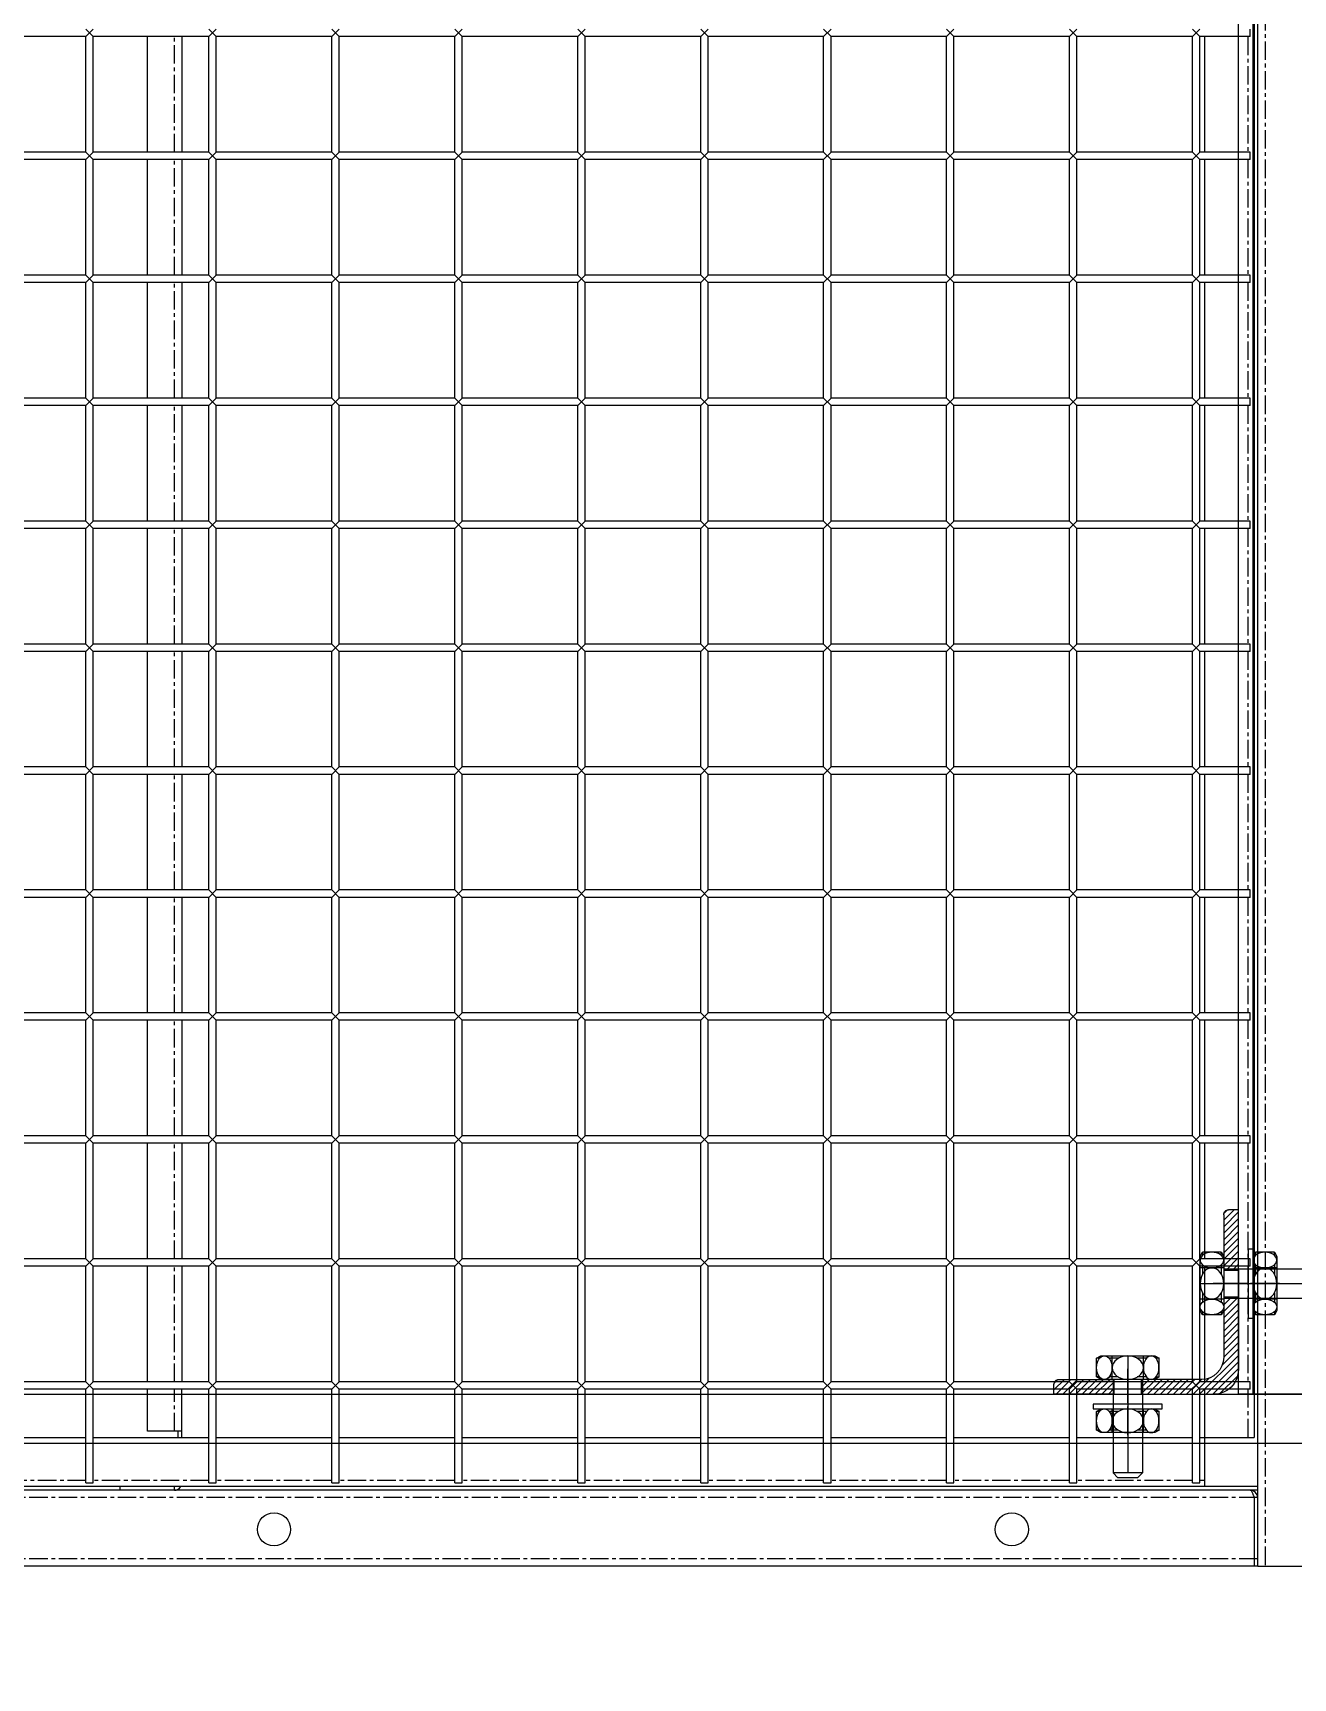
# Model space of a CAD drawing. Header units: millimetres. Extents: x -198529 to 244266, y -64 to 158464.
# Drawn here: x -144076 to -143564, y 94488 to 95157 of the extents above; entities that cross this region are included whole.
import ezdxf

# ---------------------------------------------------------------- set-up
doc = ezdxf.new("R2010")
doc.units = ezdxf.units.MM
doc.linetypes.add('CENTER', pattern=[12, 7.5, -1.5, 1.5, -1.5])
for name, color, linetype in [('0-DCC', 30, 'Continuous'), ('0-DCC-STRUC', 180, 'Continuous'), ('ANGEL STEEL_75x75x3.0', 22, 'Continuous'), ('BOLTS', 3, 'Continuous')]:
    doc.layers.add(name, color=color, linetype=linetype)
pattern_1 = [(45, (70645.0448, 93964.8255), (-1.325825215, 1.325825215), [])]

# ---------------------------------------------------------------- blocks, each defined once
blk = doc.blocks.new('DCC2850x2600(左)')
at = {"color": 0, "linetype": 'Continuous'}
for p, q in [((50640, -74478.48), (50640, -71878.48)), ((50638.5, -71930.88), (50638.5, -74426.08)), ((50163.5, -73853.48), (50166.5, -73856.48)), ((50163.5, -73856.48), (50166.5, -73853.48)), ((50213.5, -73853.48), (50216.5, -73856.48)), ((50213.5, -73856.48), (50216.5, -73853.48)), ((50263.5, -73853.48), (50266.5, -73856.48)), ((50263.5, -73856.48), (50266.5, -73853.48)), ((50313.5, -73853.48), (50316.5, -73856.48)), ((50313.5, -73856.48), (50316.5, -73853.48)), ((50363.5, -73853.48), (50366.5, -73856.48)), ((50363.5, -73856.48), (50366.5, -73853.48)), ((50413.5, -73853.48), (50416.5, -73856.48)), ((50413.5, -73856.48), (50416.5, -73853.48)), ((50463.5, -73853.48), (50466.5, -73856.48)), ((50463.5, -73856.48), (50466.5, -73853.48)), ((50513.5, -73853.48), (50516.5, -73856.48)), ((50513.5, -73856.48), (50516.5, -73853.48)), ((50563.5, -73853.48), (50566.5, -73856.48)), ((50563.5, -73856.48), (50566.5, -73853.48)), ((50613.5, -73853.48), (50616.5, -73856.48)), ((50613.5, -73856.48), (50616.5, -73853.48)), ((50637, -73856.48), (50637, -73853.48)), ((50163.5, -73856.48), (50116.5, -73856.48)), ((50163.5, -73903.48), (50163.5, -73856.48)), ((50213.5, -73856.48), (50166.5, -73856.48)), ((50166.5, -73903.48), (50166.5, -73856.48)), ((50188.5, -73903.48), (50188.5, -73856.48)), ((50202.5, -73856.48), (50202.5, -73903.48)), ((50213.5, -73903.48), (50213.5, -73856.48)), ((50263.5, -73856.48), (50216.5, -73856.48)), ((50216.5, -73903.48), (50216.5, -73856.48)), ((50263.5, -73903.48), (50263.5, -73856.48)), ((50313.5, -73856.48), (50266.5, -73856.48)), ((50266.5, -73903.48), (50266.5, -73856.48)), ((50313.5, -73903.48), (50313.5, -73856.48)), ((50363.5, -73856.48), (50316.5, -73856.48)), ((50316.5, -73903.48), (50316.5, -73856.48)), ((50363.5, -73903.48), (50363.5, -73856.48)), ((50413.5, -73856.48), (50366.5, -73856.48)), ((50366.5, -73903.48), (50366.5, -73856.48)), ((50413.5, -73903.48), (50413.5, -73856.48)), ((50463.5, -73856.48), (50416.5, -73856.48)), ((50416.5, -73903.48), (50416.5, -73856.48)), ((50463.5, -73903.48), (50463.5, -73856.48)), ((50513.5, -73856.48), (50466.5, -73856.48)), ((50466.5, -73903.48), (50466.5, -73856.48)), ((50513.5, -73903.48), (50513.5, -73856.48)), ((50563.5, -73856.48), (50516.5, -73856.48)), ((50516.5, -73903.48), (50516.5, -73856.48)), ((50563.5, -73903.48), (50563.5, -73856.48)), ((50566.5, -73903.48), (50566.5, -73856.48)), ((50613.5, -73856.48), (50566.5, -73856.48)), ((50613.5, -73903.48), (50613.5, -73856.48)), ((50637, -73856.48), (50616.5, -73856.48)), ((50616.5, -73903.48), (50616.5, -73856.48)), ((50618.5, -73903.48), (50618.5, -73856.48)), ((50163.5, -73903.48), (50116.5, -73903.48)), ((50163.5, -73906.48), (50116.5, -73906.48)), ((50163.5, -73903.48), (50166.5, -73906.48)), ((50163.5, -73906.48), (50166.5, -73903.48)), ((50163.5, -73953.48), (50163.5, -73906.48)), ((50213.5, -73903.48), (50166.5, -73903.48)), ((50213.5, -73906.48), (50166.5, -73906.48)), ((50166.5, -73953.48), (50166.5, -73906.48)), ((50188.5, -73953.48), (50188.5, -73906.48)), ((50202.5, -73906.48), (50202.5, -73953.48)), ((50213.5, -73903.48), (50216.5, -73906.48)), ((50213.5, -73906.48), (50216.5, -73903.48)), ((50213.5, -73953.48), (50213.5, -73906.48)), ((50263.5, -73903.48), (50216.5, -73903.48)), ((50263.5, -73906.48), (50216.5, -73906.48)), ((50216.5, -73953.48), (50216.5, -73906.48)), ((50263.5, -73903.48), (50266.5, -73906.48)), ((50263.5, -73906.48), (50266.5, -73903.48)), ((50263.5, -73953.48), (50263.5, -73906.48)), ((50313.5, -73903.48), (50266.5, -73903.48)), ((50313.5, -73906.48), (50266.5, -73906.48)), ((50266.5, -73953.48), (50266.5, -73906.48)), ((50313.5, -73903.48), (50316.5, -73906.48)), ((50313.5, -73906.48), (50316.5, -73903.48)), ((50313.5, -73953.48), (50313.5, -73906.48)), ((50363.5, -73903.48), (50316.5, -73903.48)), ((50363.5, -73906.48), (50316.5, -73906.48)), ((50316.5, -73953.48), (50316.5, -73906.48)), ((50363.5, -73903.48), (50366.5, -73906.48)), ((50363.5, -73906.48), (50366.5, -73903.48)), ((50363.5, -73953.48), (50363.5, -73906.48)), ((50413.5, -73903.48), (50366.5, -73903.48)), ((50413.5, -73906.48), (50366.5, -73906.48)), ((50366.5, -73953.48), (50366.5, -73906.48)), ((50413.5, -73903.48), (50416.5, -73906.48)), ((50413.5, -73906.48), (50416.5, -73903.48)), ((50413.5, -73953.48), (50413.5, -73906.48)), ((50463.5, -73903.48), (50416.5, -73903.48)), ((50463.5, -73906.48), (50416.5, -73906.48)), ((50416.5, -73953.48), (50416.5, -73906.48)), ((50463.5, -73903.48), (50466.5, -73906.48)), ((50463.5, -73906.48), (50466.5, -73903.48)), ((50463.5, -73953.48), (50463.5, -73906.48)), ((50513.5, -73903.48), (50466.5, -73903.48)), ((50513.5, -73906.48), (50466.5, -73906.48)), ((50466.5, -73953.48), (50466.5, -73906.48)), ((50513.5, -73903.48), (50516.5, -73906.48)), ((50513.5, -73906.48), (50516.5, -73903.48)), ((50513.5, -73953.48), (50513.5, -73906.48)), ((50563.5, -73903.48), (50516.5, -73903.48)), ((50563.5, -73906.48), (50516.5, -73906.48)), ((50516.5, -73953.48), (50516.5, -73906.48)), ((50563.5, -73903.48), (50566.5, -73906.48)), ((50563.5, -73906.48), (50566.5, -73903.48)), ((50563.5, -73953.48), (50563.5, -73906.48)), ((50613.5, -73903.48), (50566.5, -73903.48)), ((50566.5, -73953.48), (50566.5, -73906.48)), ((50613.5, -73906.48), (50566.5, -73906.48)), ((50613.5, -73903.48), (50616.5, -73906.48)), ((50613.5, -73906.48), (50616.5, -73903.48)), ((50613.5, -73953.48), (50613.5, -73906.48)), ((50637, -73903.48), (50616.5, -73903.48)), ((50637, -73906.48), (50616.5, -73906.48)), ((50616.5, -73953.48), (50616.5, -73906.48)), ((50618.5, -73953.48), (50618.5, -73906.48)), ((50637, -73906.48), (50637, -73903.48)), ((50163.5, -73953.48), (50116.5, -73953.48)), ((50163.5, -73953.48), (50166.5, -73956.48)), ((50163.5, -73956.48), (50166.5, -73953.48)), ((50213.5, -73953.48), (50166.5, -73953.48)), ((50213.5, -73953.48), (50216.5, -73956.48)), ((50213.5, -73956.48), (50216.5, -73953.48)), ((50263.5, -73953.48), (50216.5, -73953.48)), ((50263.5, -73953.48), (50266.5, -73956.48)), ((50263.5, -73956.48), (50266.5, -73953.48)), ((50313.5, -73953.48), (50266.5, -73953.48)), ((50313.5, -73953.48), (50316.5, -73956.48)), ((50313.5, -73956.48), (50316.5, -73953.48)), ((50363.5, -73953.48), (50316.5, -73953.48)), ((50363.5, -73953.48), (50366.5, -73956.48)), ((50363.5, -73956.48), (50366.5, -73953.48)), ((50413.5, -73953.48), (50366.5, -73953.48)), ((50413.5, -73953.48), (50416.5, -73956.48)), ((50413.5, -73956.48), (50416.5, -73953.48)), ((50463.5, -73953.48), (50416.5, -73953.48)), ((50463.5, -73953.48), (50466.5, -73956.48)), ((50463.5, -73956.48), (50466.5, -73953.48)), ((50513.5, -73953.48), (50466.5, -73953.48)), ((50513.5, -73953.48), (50516.5, -73956.48)), ((50513.5, -73956.48), (50516.5, -73953.48)), ((50563.5, -73953.48), (50516.5, -73953.48)), ((50563.5, -73953.48), (50566.5, -73956.48)), ((50563.5, -73956.48), (50566.5, -73953.48)), ((50613.5, -73953.48), (50566.5, -73953.48)), ((50613.5, -73953.48), (50616.5, -73956.48)), ((50613.5, -73956.48), (50616.5, -73953.48)), ((50637, -73953.48), (50616.5, -73953.48)), ((50637, -73956.48), (50637, -73953.48)), ((50163.5, -73956.48), (50116.5, -73956.48)), ((50163.5, -74003.48), (50163.5, -73956.48)), ((50213.5, -73956.48), (50166.5, -73956.48)), ((50166.5, -74003.48), (50166.5, -73956.48)), ((50188.5, -74003.48), (50188.5, -73956.48)), ((50202.5, -73956.48), (50202.5, -74003.48)), ((50213.5, -74003.48), (50213.5, -73956.48)), ((50263.5, -73956.48), (50216.5, -73956.48)), ((50216.5, -74003.48), (50216.5, -73956.48)), ((50263.5, -74003.48), (50263.5, -73956.48)), ((50313.5, -73956.48), (50266.5, -73956.48)), ((50266.5, -74003.48), (50266.5, -73956.48)), ((50313.5, -74003.48), (50313.5, -73956.48)), ((50363.5, -73956.48), (50316.5, -73956.48)), ((50316.5, -74003.48), (50316.5, -73956.48)), ((50363.5, -74003.48), (50363.5, -73956.48)), ((50413.5, -73956.48), (50366.5, -73956.48)), ((50366.5, -74003.48), (50366.5, -73956.48)), ((50413.5, -74003.48), (50413.5, -73956.48)), ((50463.5, -73956.48), (50416.5, -73956.48)), ((50416.5, -74003.48), (50416.5, -73956.48)), ((50463.5, -74003.48), (50463.5, -73956.48)), ((50513.5, -73956.48), (50466.5, -73956.48)), ((50466.5, -74003.48), (50466.5, -73956.48)), ((50513.5, -74003.48), (50513.5, -73956.48)), ((50563.5, -73956.48), (50516.5, -73956.48)), ((50516.5, -74003.48), (50516.5, -73956.48)), ((50563.5, -74003.48), (50563.5, -73956.48)), ((50566.5, -74003.48), (50566.5, -73956.48)), ((50613.5, -73956.48), (50566.5, -73956.48)), ((50613.5, -74003.48), (50613.5, -73956.48)), ((50637, -73956.48), (50616.5, -73956.48)), ((50616.5, -74003.48), (50616.5, -73956.48)), ((50618.5, -74003.48), (50618.5, -73956.48)), ((50163.5, -74003.48), (50116.5, -74003.48)), ((50163.5, -74006.48), (50116.5, -74006.48)), ((50163.5, -74003.48), (50166.5, -74006.48)), ((50163.5, -74006.48), (50166.5, -74003.48)), ((50163.5, -74053.48), (50163.5, -74006.48)), ((50213.5, -74003.48), (50166.5, -74003.48)), ((50213.5, -74006.48), (50166.5, -74006.48)), ((50166.5, -74053.48), (50166.5, -74006.48)), ((50188.5, -74053.48), (50188.5, -74006.48)), ((50202.5, -74006.48), (50202.5, -74053.48)), ((50213.5, -74003.48), (50216.5, -74006.48)), ((50213.5, -74006.48), (50216.5, -74003.48)), ((50213.5, -74053.48), (50213.5, -74006.48)), ((50263.5, -74003.48), (50216.5, -74003.48)), ((50263.5, -74006.48), (50216.5, -74006.48)), ((50216.5, -74053.48), (50216.5, -74006.48)), ((50263.5, -74003.48), (50266.5, -74006.48)), ((50263.5, -74006.48), (50266.5, -74003.48)), ((50263.5, -74053.48), (50263.5, -74006.48)), ((50313.5, -74003.48), (50266.5, -74003.48)), ((50313.5, -74006.48), (50266.5, -74006.48)), ((50266.5, -74053.48), (50266.5, -74006.48)), ((50313.5, -74003.48), (50316.5, -74006.48)), ((50313.5, -74006.48), (50316.5, -74003.48)), ((50313.5, -74053.48), (50313.5, -74006.48)), ((50363.5, -74003.48), (50316.5, -74003.48)), ((50363.5, -74006.48), (50316.5, -74006.48)), ((50316.5, -74053.48), (50316.5, -74006.48)), ((50363.5, -74003.48), (50366.5, -74006.48)), ((50363.5, -74006.48), (50366.5, -74003.48)), ((50363.5, -74053.48), (50363.5, -74006.48)), ((50413.5, -74003.48), (50366.5, -74003.48)), ((50413.5, -74006.48), (50366.5, -74006.48)), ((50366.5, -74053.48), (50366.5, -74006.48)), ((50413.5, -74003.48), (50416.5, -74006.48)), ((50413.5, -74006.48), (50416.5, -74003.48)), ((50413.5, -74053.48), (50413.5, -74006.48)), ((50463.5, -74003.48), (50416.5, -74003.48)), ((50463.5, -74006.48), (50416.5, -74006.48)), ((50416.5, -74053.48), (50416.5, -74006.48)), ((50463.5, -74003.48), (50466.5, -74006.48)), ((50463.5, -74006.48), (50466.5, -74003.48)), ((50463.5, -74053.48), (50463.5, -74006.48)), ((50513.5, -74003.48), (50466.5, -74003.48)), ((50513.5, -74006.48), (50466.5, -74006.48)), ((50466.5, -74053.48), (50466.5, -74006.48)), ((50513.5, -74003.48), (50516.5, -74006.48)), ((50513.5, -74006.48), (50516.5, -74003.48)), ((50513.5, -74053.48), (50513.5, -74006.48)), ((50563.5, -74003.48), (50516.5, -74003.48)), ((50563.5, -74006.48), (50516.5, -74006.48)), ((50516.5, -74053.48), (50516.5, -74006.48)), ((50563.5, -74003.48), (50566.5, -74006.48)), ((50563.5, -74006.48), (50566.5, -74003.48)), ((50563.5, -74053.48), (50563.5, -74006.48)), ((50613.5, -74003.48), (50566.5, -74003.48)), ((50566.5, -74053.48), (50566.5, -74006.48)), ((50613.5, -74006.48), (50566.5, -74006.48)), ((50613.5, -74003.48), (50616.5, -74006.48)), ((50613.5, -74006.48), (50616.5, -74003.48)), ((50613.5, -74053.48), (50613.5, -74006.48)), ((50637, -74003.48), (50616.5, -74003.48)), ((50637, -74006.48), (50616.5, -74006.48)), ((50616.5, -74053.48), (50616.5, -74006.48)), ((50618.5, -74053.48), (50618.5, -74006.48)), ((50637, -74006.48), (50637, -74003.48)), ((50163.5, -74053.48), (50116.5, -74053.48)), ((50163.5, -74053.48), (50166.5, -74056.48)), ((50163.5, -74056.48), (50166.5, -74053.48)), ((50213.5, -74053.48), (50166.5, -74053.48)), ((50213.5, -74053.48), (50216.5, -74056.48)), ((50213.5, -74056.48), (50216.5, -74053.48)), ((50263.5, -74053.48), (50216.5, -74053.48)), ((50263.5, -74053.48), (50266.5, -74056.48)), ((50263.5, -74056.48), (50266.5, -74053.48)), ((50313.5, -74053.48), (50266.5, -74053.48)), ((50313.5, -74053.48), (50316.5, -74056.48)), ((50313.5, -74056.48), (50316.5, -74053.48)), ((50363.5, -74053.48), (50316.5, -74053.48)), ((50363.5, -74053.48), (50366.5, -74056.48)), ((50363.5, -74056.48), (50366.5, -74053.48)), ((50413.5, -74053.48), (50366.5, -74053.48)), ((50413.5, -74053.48), (50416.5, -74056.48)), ((50413.5, -74056.48), (50416.5, -74053.48)), ((50463.5, -74053.48), (50416.5, -74053.48)), ((50463.5, -74053.48), (50466.5, -74056.48)), ((50463.5, -74056.48), (50466.5, -74053.48)), ((50513.5, -74053.48), (50466.5, -74053.48)), ((50513.5, -74053.48), (50516.5, -74056.48)), ((50513.5, -74056.48), (50516.5, -74053.48)), ((50563.5, -74053.48), (50516.5, -74053.48)), ((50563.5, -74053.48), (50566.5, -74056.48)), ((50563.5, -74056.48), (50566.5, -74053.48)), ((50613.5, -74053.48), (50566.5, -74053.48)), ((50613.5, -74053.48), (50616.5, -74056.48)), ((50613.5, -74056.48), (50616.5, -74053.48)), ((50637, -74053.48), (50616.5, -74053.48)), ((50637, -74056.48), (50637, -74053.48)), ((50163.5, -74056.48), (50116.5, -74056.48)), ((50163.5, -74103.48), (50163.5, -74056.48)), ((50213.5, -74056.48), (50166.5, -74056.48)), ((50166.5, -74103.48), (50166.5, -74056.48)), ((50188.5, -74103.48), (50188.5, -74056.48)), ((50202.5, -74056.48), (50202.5, -74103.48)), ((50213.5, -74103.48), (50213.5, -74056.48)), ((50263.5, -74056.48), (50216.5, -74056.48)), ((50216.5, -74103.48), (50216.5, -74056.48)), ((50263.5, -74103.48), (50263.5, -74056.48)), ((50313.5, -74056.48), (50266.5, -74056.48)), ((50266.5, -74103.48), (50266.5, -74056.48)), ((50313.5, -74103.48), (50313.5, -74056.48)), ((50363.5, -74056.48), (50316.5, -74056.48)), ((50316.5, -74103.48), (50316.5, -74056.48)), ((50363.5, -74103.48), (50363.5, -74056.48)), ((50413.5, -74056.48), (50366.5, -74056.48)), ((50366.5, -74103.48), (50366.5, -74056.48)), ((50413.5, -74103.48), (50413.5, -74056.48)), ((50463.5, -74056.48), (50416.5, -74056.48)), ((50416.5, -74103.48), (50416.5, -74056.48)), ((50463.5, -74103.48), (50463.5, -74056.48)), ((50513.5, -74056.48), (50466.5, -74056.48)), ((50466.5, -74103.48), (50466.5, -74056.48)), ((50513.5, -74103.48), (50513.5, -74056.48)), ((50563.5, -74056.48), (50516.5, -74056.48)), ((50516.5, -74103.48), (50516.5, -74056.48)), ((50563.5, -74103.48), (50563.5, -74056.48)), ((50566.5, -74103.48), (50566.5, -74056.48)), ((50613.5, -74056.48), (50566.5, -74056.48)), ((50613.5, -74103.48), (50613.5, -74056.48)), ((50637, -74056.48), (50616.5, -74056.48)), ((50616.5, -74103.48), (50616.5, -74056.48)), ((50618.5, -74103.48), (50618.5, -74056.48)), ((50163.5, -74103.48), (50116.5, -74103.48)), ((50163.5, -74106.48), (50116.5, -74106.48)), ((50163.5, -74103.48), (50166.5, -74106.48)), ((50163.5, -74106.48), (50166.5, -74103.48)), ((50163.5, -74153.48), (50163.5, -74106.48)), ((50213.5, -74103.48), (50166.5, -74103.48)), ((50213.5, -74106.48), (50166.5, -74106.48)), ((50166.5, -74153.48), (50166.5, -74106.48)), ((50188.5, -74153.48), (50188.5, -74106.48)), ((50202.5, -74106.48), (50202.5, -74153.48)), ((50213.5, -74103.48), (50216.5, -74106.48)), ((50213.5, -74106.48), (50216.5, -74103.48)), ((50213.5, -74153.48), (50213.5, -74106.48)), ((50263.5, -74103.48), (50216.5, -74103.48)), ((50263.5, -74106.48), (50216.5, -74106.48)), ((50216.5, -74153.48), (50216.5, -74106.48)), ((50263.5, -74103.48), (50266.5, -74106.48)), ((50263.5, -74106.48), (50266.5, -74103.48)), ((50263.5, -74153.48), (50263.5, -74106.48)), ((50313.5, -74103.48), (50266.5, -74103.48)), ((50313.5, -74106.48), (50266.5, -74106.48)), ((50266.5, -74153.48), (50266.5, -74106.48)), ((50313.5, -74103.48), (50316.5, -74106.48)), ((50313.5, -74106.48), (50316.5, -74103.48)), ((50313.5, -74153.48), (50313.5, -74106.48)), ((50363.5, -74103.48), (50316.5, -74103.48)), ((50363.5, -74106.48), (50316.5, -74106.48)), ((50316.5, -74153.48), (50316.5, -74106.48)), ((50363.5, -74103.48), (50366.5, -74106.48)), ((50363.5, -74106.48), (50366.5, -74103.48)), ((50363.5, -74153.48), (50363.5, -74106.48)), ((50413.5, -74103.48), (50366.5, -74103.48)), ((50413.5, -74106.48), (50366.5, -74106.48)), ((50366.5, -74153.48), (50366.5, -74106.48)), ((50413.5, -74103.48), (50416.5, -74106.48)), ((50413.5, -74106.48), (50416.5, -74103.48)), ((50413.5, -74153.48), (50413.5, -74106.48)), ((50463.5, -74103.48), (50416.5, -74103.48)), ((50463.5, -74106.48), (50416.5, -74106.48)), ((50416.5, -74153.48), (50416.5, -74106.48)), ((50463.5, -74103.48), (50466.5, -74106.48)), ((50463.5, -74106.48), (50466.5, -74103.48)), ((50463.5, -74153.48), (50463.5, -74106.48)), ((50513.5, -74103.48), (50466.5, -74103.48)), ((50513.5, -74106.48), (50466.5, -74106.48)), ((50466.5, -74153.48), (50466.5, -74106.48)), ((50513.5, -74103.48), (50516.5, -74106.48)), ((50513.5, -74106.48), (50516.5, -74103.48)), ((50513.5, -74153.48), (50513.5, -74106.48)), ((50563.5, -74103.48), (50516.5, -74103.48)), ((50563.5, -74106.48), (50516.5, -74106.48)), ((50516.5, -74153.48), (50516.5, -74106.48)), ((50563.5, -74103.48), (50566.5, -74106.48)), ((50563.5, -74106.48), (50566.5, -74103.48)), ((50563.5, -74153.48), (50563.5, -74106.48)), ((50613.5, -74103.48), (50566.5, -74103.48)), ((50566.5, -74153.48), (50566.5, -74106.48)), ((50613.5, -74106.48), (50566.5, -74106.48)), ((50613.5, -74103.48), (50616.5, -74106.48)), ((50613.5, -74106.48), (50616.5, -74103.48)), ((50613.5, -74153.48), (50613.5, -74106.48)), ((50637, -74103.48), (50616.5, -74103.48)), ((50637, -74106.48), (50616.5, -74106.48)), ((50616.5, -74153.48), (50616.5, -74106.48)), ((50618.5, -74153.48), (50618.5, -74106.48)), ((50637, -74106.48), (50637, -74103.48)), ((50163.5, -74153.48), (50116.5, -74153.48)), ((50163.5, -74153.48), (50166.5, -74156.48)), ((50163.5, -74156.48), (50166.5, -74153.48)), ((50213.5, -74153.48), (50166.5, -74153.48)), ((50213.5, -74153.48), (50216.5, -74156.48)), ((50213.5, -74156.48), (50216.5, -74153.48)), ((50263.5, -74153.48), (50216.5, -74153.48)), ((50263.5, -74153.48), (50266.5, -74156.48)), ((50263.5, -74156.48), (50266.5, -74153.48)), ((50313.5, -74153.48), (50266.5, -74153.48)), ((50313.5, -74153.48), (50316.5, -74156.48)), ((50313.5, -74156.48), (50316.5, -74153.48)), ((50363.5, -74153.48), (50316.5, -74153.48)), ((50363.5, -74153.48), (50366.5, -74156.48)), ((50363.5, -74156.48), (50366.5, -74153.48)), ((50413.5, -74153.48), (50366.5, -74153.48)), ((50413.5, -74153.48), (50416.5, -74156.48)), ((50413.5, -74156.48), (50416.5, -74153.48)), ((50463.5, -74153.48), (50416.5, -74153.48)), ((50463.5, -74153.48), (50466.5, -74156.48)), ((50463.5, -74156.48), (50466.5, -74153.48)), ((50513.5, -74153.48), (50466.5, -74153.48)), ((50513.5, -74153.48), (50516.5, -74156.48)), ((50513.5, -74156.48), (50516.5, -74153.48)), ((50563.5, -74153.48), (50516.5, -74153.48)), ((50563.5, -74153.48), (50566.5, -74156.48)), ((50563.5, -74156.48), (50566.5, -74153.48)), ((50613.5, -74153.48), (50566.5, -74153.48)), ((50613.5, -74153.48), (50616.5, -74156.48)), ((50613.5, -74156.48), (50616.5, -74153.48)), ((50637, -74153.48), (50616.5, -74153.48)), ((50637, -74156.48), (50637, -74153.48)), ((50163.5, -74156.48), (50116.5, -74156.48)), ((50163.5, -74203.48), (50163.5, -74156.48)), ((50213.5, -74156.48), (50166.5, -74156.48)), ((50166.5, -74203.48), (50166.5, -74156.48)), ((50188.5, -74203.48), (50188.5, -74156.48)), ((50202.5, -74156.48), (50202.5, -74203.48)), ((50213.5, -74203.48), (50213.5, -74156.48)), ((50263.5, -74156.48), (50216.5, -74156.48)), ((50216.5, -74203.48), (50216.5, -74156.48)), ((50263.5, -74203.48), (50263.5, -74156.48)), ((50313.5, -74156.48), (50266.5, -74156.48)), ((50266.5, -74203.48), (50266.5, -74156.48)), ((50313.5, -74203.48), (50313.5, -74156.48)), ((50363.5, -74156.48), (50316.5, -74156.48)), ((50316.5, -74203.48), (50316.5, -74156.48)), ((50363.5, -74203.48), (50363.5, -74156.48)), ((50413.5, -74156.48), (50366.5, -74156.48)), ((50366.5, -74203.48), (50366.5, -74156.48)), ((50413.5, -74203.48), (50413.5, -74156.48)), ((50463.5, -74156.48), (50416.5, -74156.48)), ((50416.5, -74203.48), (50416.5, -74156.48)), ((50463.5, -74203.48), (50463.5, -74156.48)), ((50513.5, -74156.48), (50466.5, -74156.48)), ((50466.5, -74203.48), (50466.5, -74156.48)), ((50513.5, -74203.48), (50513.5, -74156.48)), ((50563.5, -74156.48), (50516.5, -74156.48)), ((50516.5, -74203.48), (50516.5, -74156.48)), ((50563.5, -74203.48), (50563.5, -74156.48)), ((50566.5, -74203.48), (50566.5, -74156.48)), ((50613.5, -74156.48), (50566.5, -74156.48)), ((50613.5, -74203.48), (50613.5, -74156.48)), ((50637, -74156.48), (50616.5, -74156.48)), ((50616.5, -74203.48), (50616.5, -74156.48)), ((50618.5, -74203.48), (50618.5, -74156.48)), ((50163.5, -74203.48), (50116.5, -74203.48)), ((50163.5, -74206.48), (50116.5, -74206.48)), ((50163.5, -74203.48), (50166.5, -74206.48)), ((50163.5, -74206.48), (50166.5, -74203.48)), ((50163.5, -74253.48), (50163.5, -74206.48)), ((50213.5, -74203.48), (50166.5, -74203.48)), ((50213.5, -74206.48), (50166.5, -74206.48)), ((50166.5, -74253.48), (50166.5, -74206.48)), ((50188.5, -74253.48), (50188.5, -74206.48)), ((50202.5, -74206.48), (50202.5, -74253.48)), ((50213.5, -74203.48), (50216.5, -74206.48)), ((50213.5, -74206.48), (50216.5, -74203.48)), ((50213.5, -74253.48), (50213.5, -74206.48)), ((50263.5, -74203.48), (50216.5, -74203.48)), ((50263.5, -74206.48), (50216.5, -74206.48)), ((50216.5, -74253.48), (50216.5, -74206.48)), ((50263.5, -74203.48), (50266.5, -74206.48)), ((50263.5, -74206.48), (50266.5, -74203.48)), ((50263.5, -74253.48), (50263.5, -74206.48)), ((50313.5, -74203.48), (50266.5, -74203.48)), ((50313.5, -74206.48), (50266.5, -74206.48)), ((50266.5, -74253.48), (50266.5, -74206.48)), ((50313.5, -74203.48), (50316.5, -74206.48)), ((50313.5, -74206.48), (50316.5, -74203.48)), ((50313.5, -74253.48), (50313.5, -74206.48)), ((50363.5, -74203.48), (50316.5, -74203.48)), ((50363.5, -74206.48), (50316.5, -74206.48)), ((50316.5, -74253.48), (50316.5, -74206.48)), ((50363.5, -74203.48), (50366.5, -74206.48)), ((50363.5, -74206.48), (50366.5, -74203.48)), ((50363.5, -74253.48), (50363.5, -74206.48)), ((50413.5, -74203.48), (50366.5, -74203.48)), ((50413.5, -74206.48), (50366.5, -74206.48)), ((50366.5, -74253.48), (50366.5, -74206.48)), ((50413.5, -74203.48), (50416.5, -74206.48)), ((50413.5, -74206.48), (50416.5, -74203.48)), ((50413.5, -74253.48), (50413.5, -74206.48)), ((50463.5, -74203.48), (50416.5, -74203.48)), ((50463.5, -74206.48), (50416.5, -74206.48)), ((50416.5, -74253.48), (50416.5, -74206.48)), ((50463.5, -74203.48), (50466.5, -74206.48)), ((50463.5, -74206.48), (50466.5, -74203.48)), ((50463.5, -74253.48), (50463.5, -74206.48)), ((50513.5, -74203.48), (50466.5, -74203.48)), ((50513.5, -74206.48), (50466.5, -74206.48)), ((50466.5, -74253.48), (50466.5, -74206.48)), ((50513.5, -74203.48), (50516.5, -74206.48)), ((50513.5, -74206.48), (50516.5, -74203.48)), ((50513.5, -74253.48), (50513.5, -74206.48)), ((50563.5, -74203.48), (50516.5, -74203.48)), ((50563.5, -74206.48), (50516.5, -74206.48)), ((50516.5, -74253.48), (50516.5, -74206.48)), ((50563.5, -74203.48), (50566.5, -74206.48)), ((50563.5, -74206.48), (50566.5, -74203.48)), ((50563.5, -74253.48), (50563.5, -74206.48)), ((50613.5, -74203.48), (50566.5, -74203.48)), ((50566.5, -74253.48), (50566.5, -74206.48)), ((50613.5, -74206.48), (50566.5, -74206.48)), ((50613.5, -74203.48), (50616.5, -74206.48)), ((50613.5, -74206.48), (50616.5, -74203.48)), ((50613.5, -74253.48), (50613.5, -74206.48)), ((50637, -74203.48), (50616.5, -74203.48)), ((50637, -74206.48), (50616.5, -74206.48)), ((50616.5, -74253.48), (50616.5, -74206.48)), ((50618.5, -74253.48), (50618.5, -74206.48)), ((50637, -74206.48), (50637, -74203.48)), ((50163.5, -74253.48), (50116.5, -74253.48)), ((50163.5, -74256.48), (50116.5, -74256.48)), ((50163.5, -74253.48), (50166.5, -74256.48)), ((50163.5, -74256.48), (50166.5, -74253.48)), ((50163.5, -74303.48), (50163.5, -74256.48)), ((50213.5, -74253.48), (50166.5, -74253.48)), ((50213.5, -74256.48), (50166.5, -74256.48)), ((50166.5, -74303.48), (50166.5, -74256.48)), ((50188.5, -74303.48), (50188.5, -74256.48)), ((50202.5, -74256.48), (50202.5, -74303.48)), ((50213.5, -74253.48), (50216.5, -74256.48)), ((50213.5, -74256.48), (50216.5, -74253.48)), ((50213.5, -74303.48), (50213.5, -74256.48)), ((50263.5, -74253.48), (50216.5, -74253.48)), ((50263.5, -74256.48), (50216.5, -74256.48)), ((50216.5, -74303.48), (50216.5, -74256.48)), ((50263.5, -74253.48), (50266.5, -74256.48)), ((50263.5, -74256.48), (50266.5, -74253.48)), ((50263.5, -74303.48), (50263.5, -74256.48)), ((50313.5, -74253.48), (50266.5, -74253.48)), ((50313.5, -74256.48), (50266.5, -74256.48)), ((50266.5, -74303.48), (50266.5, -74256.48)), ((50313.5, -74253.48), (50316.5, -74256.48)), ((50313.5, -74256.48), (50316.5, -74253.48)), ((50313.5, -74303.48), (50313.5, -74256.48)), ((50363.5, -74253.48), (50316.5, -74253.48)), ((50363.5, -74256.48), (50316.5, -74256.48)), ((50316.5, -74303.48), (50316.5, -74256.48)), ((50363.5, -74253.48), (50366.5, -74256.48)), ((50363.5, -74256.48), (50366.5, -74253.48)), ((50363.5, -74303.48), (50363.5, -74256.48)), ((50413.5, -74253.48), (50366.5, -74253.48)), ((50413.5, -74256.48), (50366.5, -74256.48)), ((50366.5, -74303.48), (50366.5, -74256.48)), ((50413.5, -74253.48), (50416.5, -74256.48)), ((50413.5, -74256.48), (50416.5, -74253.48)), ((50413.5, -74303.48), (50413.5, -74256.48)), ((50463.5, -74253.48), (50416.5, -74253.48)), ((50463.5, -74256.48), (50416.5, -74256.48)), ((50416.5, -74303.48), (50416.5, -74256.48)), ((50463.5, -74253.48), (50466.5, -74256.48)), ((50463.5, -74256.48), (50466.5, -74253.48)), ((50463.5, -74303.48), (50463.5, -74256.48)), ((50513.5, -74253.48), (50466.5, -74253.48)), ((50513.5, -74256.48), (50466.5, -74256.48)), ((50466.5, -74303.48), (50466.5, -74256.48)), ((50513.5, -74253.48), (50516.5, -74256.48)), ((50513.5, -74256.48), (50516.5, -74253.48)), ((50513.5, -74303.48), (50513.5, -74256.48)), ((50563.5, -74253.48), (50516.5, -74253.48)), ((50563.5, -74256.48), (50516.5, -74256.48)), ((50516.5, -74303.48), (50516.5, -74256.48)), ((50563.5, -74253.48), (50566.5, -74256.48)), ((50563.5, -74256.48), (50566.5, -74253.48)), ((50563.5, -74303.48), (50563.5, -74256.48)), ((50613.5, -74253.48), (50566.5, -74253.48)), ((50566.5, -74303.48), (50566.5, -74256.48)), ((50613.5, -74256.48), (50566.5, -74256.48)), ((50613.5, -74253.48), (50616.5, -74256.48)), ((50613.5, -74256.48), (50616.5, -74253.48)), ((50613.5, -74303.48), (50613.5, -74256.48)), ((50637, -74253.48), (50616.5, -74253.48)), ((50637, -74256.48), (50616.5, -74256.48)), ((50616.5, -74303.48), (50616.5, -74256.48)), ((50618.5, -74303.48), (50618.5, -74256.48)), ((50637, -74256.48), (50637, -74253.48)), ((50163.5, -74303.48), (50116.5, -74303.48)), ((50163.5, -74306.48), (50116.5, -74306.48)), ((50163.5, -74303.48), (50166.5, -74306.48)), ((50163.5, -74306.48), (50166.5, -74303.48)), ((50163.5, -74353.48), (50163.5, -74306.48)), ((50213.5, -74303.48), (50166.5, -74303.48)), ((50213.5, -74306.48), (50166.5, -74306.48)), ((50166.5, -74353.48), (50166.5, -74306.48)), ((50188.5, -74353.48), (50188.5, -74306.48)), ((50202.5, -74306.48), (50202.5, -74353.48)), ((50213.5, -74303.48), (50216.5, -74306.48)), ((50213.5, -74306.48), (50216.5, -74303.48)), ((50213.5, -74353.48), (50213.5, -74306.48)), ((50263.5, -74303.48), (50216.5, -74303.48)), ((50263.5, -74306.48), (50216.5, -74306.48)), ((50216.5, -74353.48), (50216.5, -74306.48)), ((50263.5, -74303.48), (50266.5, -74306.48)), ((50263.5, -74306.48), (50266.5, -74303.48)), ((50263.5, -74353.48), (50263.5, -74306.48)), ((50313.5, -74303.48), (50266.5, -74303.48)), ((50313.5, -74306.48), (50266.5, -74306.48)), ((50266.5, -74353.48), (50266.5, -74306.48)), ((50313.5, -74303.48), (50316.5, -74306.48)), ((50313.5, -74306.48), (50316.5, -74303.48)), ((50313.5, -74353.48), (50313.5, -74306.48)), ((50363.5, -74303.48), (50316.5, -74303.48)), ((50363.5, -74306.48), (50316.5, -74306.48)), ((50316.5, -74353.48), (50316.5, -74306.48)), ((50363.5, -74303.48), (50366.5, -74306.48)), ((50363.5, -74306.48), (50366.5, -74303.48)), ((50363.5, -74353.48), (50363.5, -74306.48)), ((50413.5, -74303.48), (50366.5, -74303.48)), ((50413.5, -74306.48), (50366.5, -74306.48)), ((50366.5, -74353.48), (50366.5, -74306.48)), ((50413.5, -74303.48), (50416.5, -74306.48)), ((50413.5, -74306.48), (50416.5, -74303.48)), ((50413.5, -74353.48), (50413.5, -74306.48)), ((50463.5, -74303.48), (50416.5, -74303.48)), ((50463.5, -74306.48), (50416.5, -74306.48)), ((50416.5, -74353.48), (50416.5, -74306.48)), ((50463.5, -74303.48), (50466.5, -74306.48)), ((50463.5, -74306.48), (50466.5, -74303.48)), ((50463.5, -74353.48), (50463.5, -74306.48)), ((50513.5, -74303.48), (50466.5, -74303.48)), ((50513.5, -74306.48), (50466.5, -74306.48)), ((50466.5, -74353.48), (50466.5, -74306.48)), ((50513.5, -74303.48), (50516.5, -74306.48)), ((50513.5, -74306.48), (50516.5, -74303.48)), ((50513.5, -74353.48), (50513.5, -74306.48)), ((50563.5, -74303.48), (50516.5, -74303.48)), ((50563.5, -74306.48), (50516.5, -74306.48)), ((50516.5, -74353.48), (50516.5, -74306.48)), ((50563.5, -74303.48), (50566.5, -74306.48)), ((50563.5, -74306.48), (50566.5, -74303.48)), ((50563.5, -74353.48), (50563.5, -74306.48)), ((50613.5, -74303.48), (50566.5, -74303.48)), ((50566.5, -74353.48), (50566.5, -74306.48)), ((50613.5, -74306.48), (50566.5, -74306.48)), ((50613.5, -74303.48), (50616.5, -74306.48)), ((50613.5, -74306.48), (50616.5, -74303.48)), ((50613.5, -74353.48), (50613.5, -74306.48)), ((50637, -74303.48), (50616.5, -74303.48)), ((50637, -74306.48), (50616.5, -74306.48)), ((50616.5, -74353.48), (50616.5, -74306.48)), ((50618.5, -74353.48), (50618.5, -74306.48)), ((50637, -74306.48), (50637, -74303.48)), ((50163.5, -74353.48), (50116.5, -74353.48)), ((50163.5, -74356.48), (50116.5, -74356.48)), ((50163.5, -74353.48), (50166.5, -74356.48)), ((50163.5, -74356.48), (50166.5, -74353.48)), ((50163.5, -74403.48), (50163.5, -74356.48)), ((50213.5, -74353.48), (50166.5, -74353.48)), ((50213.5, -74356.48), (50166.5, -74356.48)), ((50166.5, -74403.48), (50166.5, -74356.48)), ((50188.5, -74403.48), (50188.5, -74356.48)), ((50202.5, -74356.48), (50202.5, -74403.48)), ((50213.5, -74353.48), (50216.5, -74356.48)), ((50213.5, -74356.48), (50216.5, -74353.48)), ((50213.5, -74403.48), (50213.5, -74356.48)), ((50263.5, -74353.48), (50216.5, -74353.48)), ((50263.5, -74356.48), (50216.5, -74356.48)), ((50216.5, -74403.48), (50216.5, -74356.48)), ((50263.5, -74353.48), (50266.5, -74356.48)), ((50263.5, -74356.48), (50266.5, -74353.48)), ((50263.5, -74403.48), (50263.5, -74356.48)), ((50313.5, -74353.48), (50266.5, -74353.48)), ((50313.5, -74356.48), (50266.5, -74356.48)), ((50266.5, -74403.48), (50266.5, -74356.48)), ((50313.5, -74353.48), (50316.5, -74356.48)), ((50313.5, -74356.48), (50316.5, -74353.48)), ((50313.5, -74403.48), (50313.5, -74356.48)), ((50363.5, -74353.48), (50316.5, -74353.48)), ((50363.5, -74356.48), (50316.5, -74356.48)), ((50316.5, -74403.48), (50316.5, -74356.48)), ((50363.5, -74353.48), (50366.5, -74356.48)), ((50363.5, -74356.48), (50366.5, -74353.48)), ((50363.5, -74403.48), (50363.5, -74356.48)), ((50413.5, -74353.48), (50366.5, -74353.48)), ((50413.5, -74356.48), (50366.5, -74356.48)), ((50366.5, -74403.48), (50366.5, -74356.48)), ((50413.5, -74353.48), (50416.5, -74356.48)), ((50413.5, -74356.48), (50416.5, -74353.48)), ((50413.5, -74403.48), (50413.5, -74356.48)), ((50463.5, -74353.48), (50416.5, -74353.48)), ((50463.5, -74356.48), (50416.5, -74356.48)), ((50416.5, -74403.48), (50416.5, -74356.48)), ((50463.5, -74353.48), (50466.5, -74356.48)), ((50463.5, -74356.48), (50466.5, -74353.48)), ((50463.5, -74403.48), (50463.5, -74356.48)), ((50513.5, -74353.48), (50466.5, -74353.48)), ((50513.5, -74356.48), (50466.5, -74356.48)), ((50466.5, -74403.48), (50466.5, -74356.48)), ((50513.5, -74353.48), (50516.5, -74356.48)), ((50513.5, -74356.48), (50516.5, -74353.48)), ((50513.5, -74403.48), (50513.5, -74356.48)), ((50563.5, -74353.48), (50516.5, -74353.48)), ((50563.5, -74356.48), (50516.5, -74356.48)), ((50516.5, -74403.48), (50516.5, -74356.48)), ((50563.5, -74353.48), (50566.5, -74356.48)), ((50563.5, -74356.48), (50566.5, -74353.48)), ((50563.5, -74403.48), (50563.5, -74356.48)), ((50613.5, -74353.48), (50566.5, -74353.48)), ((50566.5, -74403.48), (50566.5, -74356.48)), ((50613.5, -74356.48), (50566.5, -74356.48)), ((50613.5, -74353.48), (50616.5, -74356.48)), ((50613.5, -74356.48), (50616.5, -74353.48)), ((50613.5, -74403.48), (50613.5, -74356.48)), ((50637, -74353.48), (50616.5, -74353.48)), ((50637, -74356.48), (50616.5, -74356.48)), ((50616.5, -74403.48), (50616.5, -74356.48)), ((50618.5, -74403.48), (50618.5, -74356.48)), ((50637, -74356.48), (50637, -74353.48)), ((50163.5, -74403.48), (50116.5, -74403.48)), ((50163.5, -74403.48), (50166.5, -74406.48)), ((50163.5, -74406.48), (50166.5, -74403.48)), ((50213.5, -74403.48), (50166.5, -74403.48)), ((50213.5, -74403.48), (50216.5, -74406.48)), ((50213.5, -74406.48), (50216.5, -74403.48)), ((50263.5, -74403.48), (50216.5, -74403.48)), ((50263.5, -74403.48), (50266.5, -74406.48)), ((50263.5, -74406.48), (50266.5, -74403.48)), ((50313.5, -74403.48), (50266.5, -74403.48)), ((50313.5, -74403.48), (50316.5, -74406.48)), ((50313.5, -74406.48), (50316.5, -74403.48)), ((50363.5, -74403.48), (50316.5, -74403.48)), ((50363.5, -74403.48), (50366.5, -74406.48)), ((50363.5, -74406.48), (50366.5, -74403.48)), ((50413.5, -74403.48), (50366.5, -74403.48)), ((50413.5, -74403.48), (50416.5, -74406.48)), ((50413.5, -74406.48), (50416.5, -74403.48)), ((50463.5, -74403.48), (50416.5, -74403.48)), ((50463.5, -74403.48), (50466.5, -74406.48)), ((50463.5, -74406.48), (50466.5, -74403.48)), ((50513.5, -74403.48), (50466.5, -74403.48)), ((50513.5, -74403.48), (50516.5, -74406.48)), ((50513.5, -74406.48), (50516.5, -74403.48)), ((50563.5, -74403.48), (50516.5, -74403.48)), ((50563.5, -74403.48), (50566.5, -74406.48)), ((50563.5, -74406.48), (50566.5, -74403.48)), ((50613.5, -74403.48), (50566.5, -74403.48)), ((50613.5, -74403.48), (50616.5, -74406.48)), ((50613.5, -74406.48), (50616.5, -74403.48)), ((50637, -74403.48), (50616.5, -74403.48)), ((50637, -74406.48), (50637, -74403.48)), ((50163.5, -74406.48), (50116.5, -74406.48)), ((50163.5, -74444.58), (50163.5, -74406.48)), ((50213.5, -74406.48), (50166.5, -74406.48)), ((50166.5, -74444.58), (50166.5, -74406.48)), ((50188.5, -74423.58), (50188.5, -74406.48)), ((50202.5, -74426.08), (50202.5, -74406.48)), ((50213.5, -74444.58), (50213.5, -74406.48)), ((50263.5, -74406.48), (50216.5, -74406.48)), ((50216.5, -74444.58), (50216.5, -74406.48)), ((50263.5, -74444.58), (50263.5, -74406.48)), ((50313.5, -74406.48), (50266.5, -74406.48)), ((50266.5, -74444.58), (50266.5, -74406.48)), ((50313.5, -74444.58), (50313.5, -74406.48)), ((50363.5, -74406.48), (50316.5, -74406.48)), ((50316.5, -74444.58), (50316.5, -74406.48)), ((50363.5, -74444.58), (50363.5, -74406.48)), ((50413.5, -74406.48), (50366.5, -74406.48)), ((50366.5, -74444.58), (50366.5, -74406.48)), ((50413.5, -74444.58), (50413.5, -74406.48)), ((50463.5, -74406.48), (50416.5, -74406.48)), ((50416.5, -74444.58), (50416.5, -74406.48)), ((50463.5, -74444.58), (50463.5, -74406.48)), ((50513.5, -74406.48), (50466.5, -74406.48)), ((50466.5, -74444.58), (50466.5, -74406.48)), ((50513.5, -74444.58), (50513.5, -74406.48)), ((50563.5, -74406.48), (50516.5, -74406.48)), ((50516.5, -74444.58), (50516.5, -74406.48)), ((50563.5, -74444.58), (50563.5, -74406.48)), ((50566.5, -74444.58), (50566.5, -74406.48)), ((50613.5, -74406.48), (50566.5, -74406.48)), ((50613.5, -74444.58), (50613.5, -74406.48)), ((50637, -74406.48), (50616.5, -74406.48)), ((50616.5, -74444.58), (50616.5, -74406.48)), ((50618.5, -74446.08), (50618.5, -74406.48)), ((50202.5, -74423.58), (50188.5, -74423.58)), ((50201, -74426.08), (50201, -74423.58)), ((50116.5, -74426.08), (50163.5, -74426.08)), ((50166.5, -74426.08), (50213.5, -74426.08)), ((50216.5, -74426.08), (50263.5, -74426.08)), ((50266.5, -74426.08), (50313.5, -74426.08)), ((50316.5, -74426.08), (50363.5, -74426.08)), ((50366.5, -74426.08), (50413.5, -74426.08)), ((50416.5, -74426.08), (50463.5, -74426.08)), ((50466.5, -74426.08), (50513.5, -74426.08)), ((50516.5, -74426.08), (50563.5, -74426.08)), ((50566.5, -74426.08), (50613.5, -74426.08)), ((50616.5, -74426.08), (50638.5, -74426.08)), ((50640, -74446.08), (47990, -74446.08)), ((50640, -74447.58), (47993, -74447.58)), ((50163.5, -74444.58), (50166.5, -74444.58)), ((50177.5, -74447.58), (50177.5, -74446.08)), ((50213.5, -74444.58), (50216.5, -74444.58)), ((50263.5, -74444.58), (50266.5, -74444.58)), ((50313.5, -74444.58), (50316.5, -74444.58)), ((50363.5, -74444.58), (50366.5, -74444.58)), ((50413.5, -74444.58), (50416.5, -74444.58)), ((50463.5, -74444.58), (50466.5, -74444.58)), ((50513.5, -74444.58), (50516.5, -74444.58)), ((50563.5, -74444.58), (50566.5, -74444.58)), ((50613.5, -74444.58), (50616.5, -74444.58)), ((50638.23, -74449.73), (50638.5, -74450.58)), ((50640, -74450.58), (50638.5, -74450.58)), ((50638.5, -74450.58), (50638.5, -74478.48)), ((50640, -74478.48), (47991.5, -74478.48)), ((50640, -74478.48), (50638.5, -74478.48)), ((50640, -74478.48), (50700, -74478.48))]:
    blk.add_line(p, q, dxfattribs=at)
at = {"color": 0, "linetype": 'CENTER'}
for p, q in [((50643, -71878.48), (50643, -74478.48)), ((50199.5, -73903.48), (50199.5, -73856.48)), ((50636, -73856.48), (50636, -73903.48)), ((50199.5, -73953.48), (50199.5, -73906.48)), ((50636, -73906.48), (50636, -73953.48)), ((50199.5, -74003.48), (50199.5, -73956.48)), ((50636, -73956.48), (50636, -74003.48)), ((50199.5, -74053.48), (50199.5, -74006.48)), ((50636, -74006.48), (50636, -74053.48)), ((50199.5, -74103.48), (50199.5, -74056.48)), ((50636, -74056.48), (50636, -74103.48)), ((50199.5, -74153.48), (50199.5, -74106.48)), ((50636, -74106.48), (50636, -74153.48)), ((50199.5, -74203.48), (50199.5, -74156.48)), ((50636, -74156.48), (50636, -74203.48)), ((50199.5, -74253.48), (50199.5, -74206.48)), ((50636, -74206.48), (50636, -74253.48)), ((50199.5, -74303.48), (50199.5, -74256.48)), ((50636, -74256.48), (50636, -74303.48)), ((50199.5, -74353.48), (50199.5, -74306.48)), ((50636, -74306.48), (50636, -74353.48)), ((50199.5, -74403.48), (50199.5, -74356.48)), ((50636, -74356.48), (50636, -74403.48)), ((50199.5, -74423.58), (50199.5, -74406.48)), ((50636, -74406.48), (50636, -74426.08)), ((50163.5, -74443.58), (50116.5, -74443.58)), ((50213.5, -74443.58), (50166.5, -74443.58)), ((50263.5, -74443.58), (50216.5, -74443.58)), ((50313.5, -74443.58), (50266.5, -74443.58)), ((50363.5, -74443.58), (50316.5, -74443.58)), ((50413.5, -74443.58), (50366.5, -74443.58)), ((50463.5, -74443.58), (50416.5, -74443.58)), ((50513.5, -74443.58), (50466.5, -74443.58)), ((50563.5, -74443.58), (50516.5, -74443.58)), ((50613.5, -74443.58), (50566.5, -74443.58)), ((50618.5, -74443.58), (50616.5, -74443.58)), ((50199.5, -74447.58), (50199.5, -74446.08)), ((50640, -74450.58), (47991.5, -74450.58)), ((50640, -74475.48), (47991.5, -74475.48))]:
    blk.add_line(p, q, dxfattribs=at)
at = {"color": 0, "linetype": 'Continuous'}
for centre in [(50240, -74463.48), (50240, -74463.48), (50540, -74463.48), (50540, -74463.48)]:
    blk.add_circle(centre, 6.75, dxfattribs=at)
for centre, start, end in [((50199.5, -74444.58), 270, 330), ((50637, -74450.58), 0, 90)]:
    blk.add_arc(centre, 3, start, end, dxfattribs=at)
for points, knots in [([(50637, -74447.58), (50637.21, -74447.58), (50637.67, -74448.17), (50637.86, -74448.7), (50638, -74449.08)], [0, 0, 0, 0, 0.347127, 1, 1, 1, 1]), ([(50638, -74449.08), (50638.04, -74449.18), (50638.12, -74449.4), (50638.19, -74449.62), (50638.23, -74449.73)], [0, 0, 0, 0, 0.488633, 1, 1, 1, 1])]:
    blk.add_open_spline(points, degree=3, knots=knots, dxfattribs=at)
blk = doc.blocks.new('A$C2DBF4B5B')
h = blk.add_hatch()
h.set_pattern_fill('ANSI31', color=256, scale=15, style=0)
h.set_pattern_definition(pattern_1)
edge = h.paths.add_edge_path()
edge.add_line((39.5, 75), (10, 75))
edge.add_arc((10, 65), 10, 90, 180)
edge.add_line((0, 65), (0, 35.5))
edge.add_line((0, 35.5), (6, 35.5))
edge.add_line((6, 35.5), (6, 60))
edge.add_arc((15, 60), 9, 90, 180, ccw=False)
edge.add_line((15, 69), (39.5, 69))
edge.add_line((39.5, 69), (39.5, 75))
h = blk.add_hatch()
h.set_pattern_fill('ANSI31', color=256, scale=15, style=0)
h.set_pattern_definition(pattern_1)
edge = h.paths.add_edge_path()
edge.add_line((50.5, 69), (50.5, 75))
edge.add_line((50.5, 75), (75, 75))
edge.add_line((75, 75), (75, 71))
edge.add_arc((73, 71), 2, -90, 0, ccw=False)
edge.add_line((73, 69), (50.5, 69))
h = blk.add_hatch()
h.set_pattern_fill('ANSI31', color=256, scale=15, style=0)
h.set_pattern_definition(pattern_1)
edge = h.paths.add_edge_path()
edge.add_line((0, 24.5), (6, 24.5))
edge.add_line((6, 24.5), (6, 2))
edge.add_arc((4, 2), 2, -90, 0, ccw=False)
edge.add_line((4, 0), (0, 0))
edge.add_line((0, 0), (0, 24.5))
for p, q in [((39.5, 75), (10, 75)), ((50.5, 75), (39.5, 75)), ((39.5, 75), (39.5, 69)), ((50.5, 69), (50.5, 75)), ((50.5, 75), (75, 75)), ((75, 75), (75, 71)), ((39.5, 69), (15, 69)), ((50.5, 69), (39.5, 69)), ((73, 69), (50.5, 69)), ((0, 35.5), (0, 65)), ((6, 60), (6, 35.5)), ((0, 24.5), (0, 35.5)), ((6, 35.5), (0, 35.5)), ((6, 35.5), (6, 24.5)), ((0, 24.5), (6, 24.5)), ((0, 24.5), (0, 0)), ((6, 2), (6, 24.5)), ((0, 0), (4, 0))]:
    blk.add_line(p, q)
at = {"color": 8}
for p, q in [((45, 78.55), (45, 64.69)), ((-3.55, 30), (10.31, 30))]:
    blk.add_line(p, q, dxfattribs=at)
for centre, radius, start, end in [((10, 65), 10, 90, 180), ((15, 60), 9, 90, 180), ((73, 71), 2, 270, 0), ((4, 2), 2, 270, 0)]:
    blk.add_arc(centre, radius, start, end)
blk = doc.blocks.new('A$C4EA80240')
for p, q in [((2.55, 9.68), (1.32, 9.68)), ((10.16, 9.68), (6.43, 9.68)), ((7.67, 1.08), (7.67, 10.68)), ((21.6, 9.68), (17.87, 9.68)), ((20.36, 1.08), (20.36, 10.68)), ((26.72, 2.08), (26.72, 9.68)), ((2.55, 2.08), (1.32, 2.08)), ((10.13, 2.08), (6.43, 2.08)), ((21.6, 2.08), (17.9, 2.08))]:
    blk.add_line(p, q)
at = {"color": 8}
blk.add_line((14.02, 0), (14.02, 11.74), dxfattribs=at)
blk.add_lwpolyline([(28.04, 12.68), (0, 12.68), (0, 10.68), (28.04, 10.68)], close=True)
blk.add_lwpolyline([(25.48, 2.08), (26.72, 2.08), (24.98, 1.08), (3.05, 1.08), (1.32, 2.08), (1.32, 9.68), (3.05, 10.68), (24.98, 10.68), (26.72, 9.68), (25.48, 9.68)])
blk.add_ellipse((4.49, 5.88), major_axis=(0, 4.8), ratio=0.661547)
at = {"extrusion": (0, 0, -1)}
for centre, major_axis, ratio in [((14.02, 5.87), (6.36, 0), 0.753789), ((23.54, 5.88), (0, 4.8), 0.661547)]:
    blk.add_ellipse(centre, major_axis=major_axis, ratio=ratio, dxfattribs=at)
blk = doc.blocks.new('A$C147C6879')
at = {"layer": 'BOLTS'}
for p, q in [((8.6, 25.4), (1, 25.4)), ((1, 20.28), (1, 16.55)), ((8.6, 20.28), (8.6, 16.58)), ((9.6, 19.05), (0, 19.05)), ((9.6, 18.7), (47.6, 18.7)), ((49.6, 16.7), (47.6, 18.7)), ((47.6, 18.7), (47.6, 6.7)), ((49.6, 16.7), (49.6, 8.7)), ((0.02, 12.7), (47.6, 12.7)), ((1, 8.85), (1, 5.12)), ((8.6, 8.81), (8.6, 5.12)), ((9.6, 6.7), (47.6, 6.7)), ((47.6, 6.7), (49.6, 8.7)), ((9.6, 6.35), (0, 6.35)), ((1, 1.24), (1, 0)), ((8.6, 1.24), (8.6, 0))]:
    blk.add_line(p, q, dxfattribs=at)
blk.add_lwpolyline([(8.6, 24.16), (8.6, 25.4), (9.6, 23.66), (9.6, 1.73), (8.6, 0), (1, 0), (0, 1.73), (0, 23.66), (1, 25.4), (1, 24.16)], dxfattribs=at)
at = {"layer": 'BOLTS', "extrusion": (0, 0, -1)}
for centre, major_axis, ratio in [((4.8, 22.22), (-4.8, 0), 0.661547), ((4.81, 12.7), (0, 6.36), 0.753789)]:
    blk.add_ellipse(centre, major_axis=major_axis, ratio=ratio, dxfattribs=at)
at = {"layer": 'BOLTS'}
blk.add_ellipse((4.8, 3.18), major_axis=(-4.8, 0), ratio=0.661547, dxfattribs=at)

msp = doc.modelspace()

# ---------------------------------------------------------------- linework, layer by layer
at = {"layer": '0-DCC-STRUC'}
for points in [[(-143435.8, 94603.01), (-143585.8, 94603.01), (-143585.8, 97063.01), (-143435.8, 97063.01)], [(-143441.8, 94603.01), (-143579.8, 94603.01), (-143579.8, 97063.01), (-143441.8, 97063.01)], [(-143436.27, 94453.01), (-146311.27, 94453.01), (-146311.27, 94603.01), (-143436.27, 94603.01)], [(-143436.27, 94473.01), (-146311.27, 94473.01), (-146311.27, 94583.01), (-143436.27, 94583.01)]]:
    msp.add_lwpolyline(points, close=True, dxfattribs=at)

# ---------------------------------------------------------------- block references
at = {"layer": '0-DCC'}
msp.add_blockref('DCC2850x2600(左)', (-194217.97, 169011.49), dxfattribs=at)
at = {"layer": 'ANGEL STEEL_75x75x3.0', "xscale": -1, "rotation": 270}
msp.add_blockref('A$C2DBF4B5B', (-143660.8, 94602.97), dxfattribs=at)
at = {"layer": 'BOLTS'}
msp.add_blockref('A$C147C6879', (-143601.4, 94635.27), dxfattribs=at)
at = {"layer": 'BOLTS', "color": 2, "rotation": 90}
msp.add_blockref('A$C4EA80240', (-143569.12, 94633.95), dxfattribs=at)
at = {"layer": 'BOLTS', "rotation": 270}
msp.add_blockref('A$C147C6879', (-143643.5, 94618.57), dxfattribs=at)
at = {"layer": 'BOLTS', "color": 2}
msp.add_blockref('A$C4EA80240', (-143644.82, 94586.28), dxfattribs=at)

doc.saveas('drawing.dxf')
